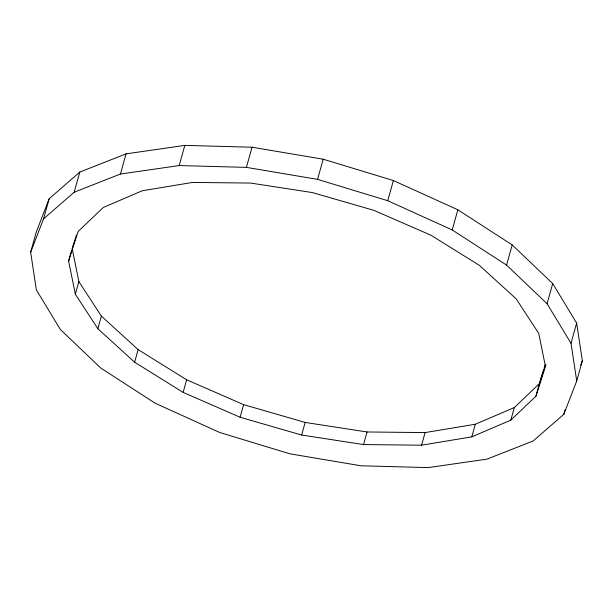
<?xml version="1.0" encoding="UTF-8"?>
<svg xmlns="http://www.w3.org/2000/svg" width="613" height="613" viewBox="0 0 613 613"><rect width="100%" height="100%" fill="white"/><g stroke="black" fill="none" stroke-linecap="round" stroke-linejoin="round"><path stroke-width="0.92" d="M30.65 252.196L36.282 232.028L49.178 198.712L79.797 172.054L126.063 153.863L184.812 145.396L252.05 147.22L323.189 159.204L393.385 180.544L457.85 209.784L512.192 244.924L552.704 283.574L576.634 323.097L582.35 360.804L576.718 380.972L563.822 414.288L533.203 440.946L486.937 459.137L428.188 467.604L360.95 465.78L289.811 453.796L219.615 432.456L155.15 403.216L100.808 368.076L60.296 329.426L36.366 289.903L30.65 252.196L43.546 218.879L49.178 198.712M43.546 218.879L74.165 192.221L79.797 172.054M545.976 364.796L535.946 396.174L510.821 420.143L471.803 436.854L421.568 445.191L363.517 444.571L301.627 435.038L240.104 417.246L183.141 392.404L134.622 362.206L97.858 328.706L75.345 294.202L68.618 261.023L71.637 250.219M75.345 294.202L78.862 281.597L72.142 248.418L76.472 234.978M74.165 192.221L120.432 174.031L126.063 153.863M97.858 328.706L101.375 316.109L78.862 281.597M120.432 174.031L179.18 165.564L184.812 145.396M134.622 362.206L138.14 349.602L101.375 316.109M183.141 392.404L186.659 379.799L138.14 349.602M179.18 165.564L246.418 167.38L252.05 147.22M240.104 417.246L243.622 404.641L186.659 379.799M246.418 167.38L317.557 179.371L323.189 159.204M301.627 435.038L305.144 422.434L367.041 431.966L425.085 432.586L475.328 424.25L514.338 407.538L539.463 383.569L545.524 364.75M576.718 380.972L571.01 343.265L547.08 303.734L506.56 265.084L452.218 229.944L387.753 200.712L393.385 180.544M363.517 444.571L367.041 431.966M452.218 229.944L457.85 209.784M421.568 445.191L425.085 432.586M506.56 265.084L512.192 244.924M471.803 436.854L475.328 424.25M510.821 420.143L514.338 407.538M547.08 303.734L552.704 283.574M535.946 396.174L541.34 376.849M571.01 343.265L576.634 323.097M563.822 414.288L565.102 409.706M68.618 261.023L78.15 231.446L103.275 207.485L142.285 190.766L192.528 182.436L250.571 183.057L312.461 192.589L373.991 210.382L430.954 235.223L479.473 265.421L516.238 298.914L538.75 333.426L545.47 366.597M541.578 376.014L543.593 369.739M544.175 367.946L545.041 365.256M580.657 365.187L582.35 360.804M243.622 404.641L305.144 422.434M317.557 179.371L387.753 200.712"/></g></svg>
